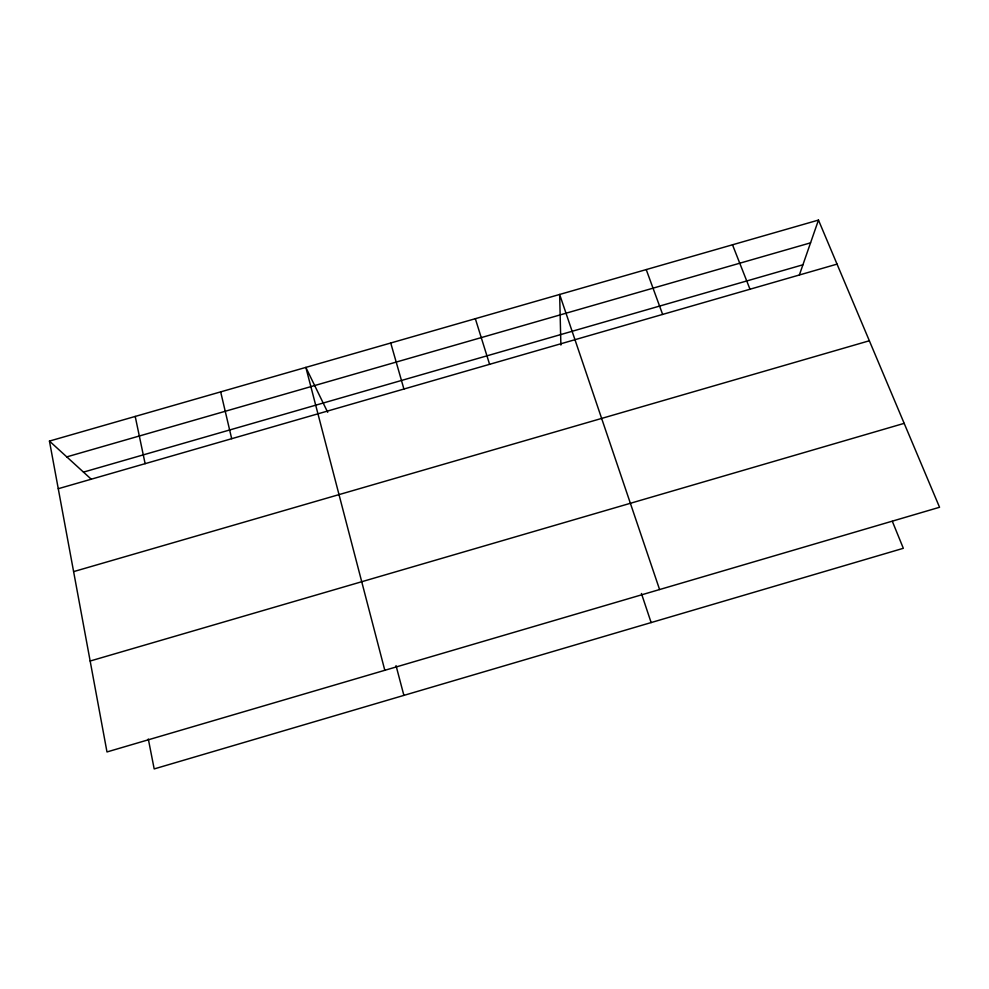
<?xml version="1.0" encoding="UTF-8"?>
<svg xmlns="http://www.w3.org/2000/svg" width="989" height="989" viewBox="0 0 989 989"><rect width="100%" height="100%" fill="white"/><g stroke="black" fill="none" stroke-linecap="round" stroke-linejoin="round"><path stroke-width="1.48" d="M799.446 274.769L818.472 220.077L49.45 441.082L106.985 751.949L939.55 507.27L818.472 220.077M90.16 661.023L904.169 423.354M73.606 571.617L869.356 340.76M66.782 456.881L810.56 242.837M83.484 472.112L802.92 264.78M58.264 488.714L837.04 264.125M49.45 441.082L91.075 479.047M327.705 412.314L305.848 367.401L384.808 670.295M892.35 521.351L903.328 548.302L154.185 768.923L148.313 738.993M732.503 244.79L749.996 289.233M646.225 269.577L662.642 314.428M659.589 589.543L559.65 294.462L560.887 345.062M641.428 593.499L651.133 622.576M475.338 318.693L489.592 364.323M390.729 342.998L403.92 389.036M396.033 665.609L403.883 695.378M220.671 391.879L231.686 438.696M135.209 416.431L145.123 463.668"/></g></svg>
